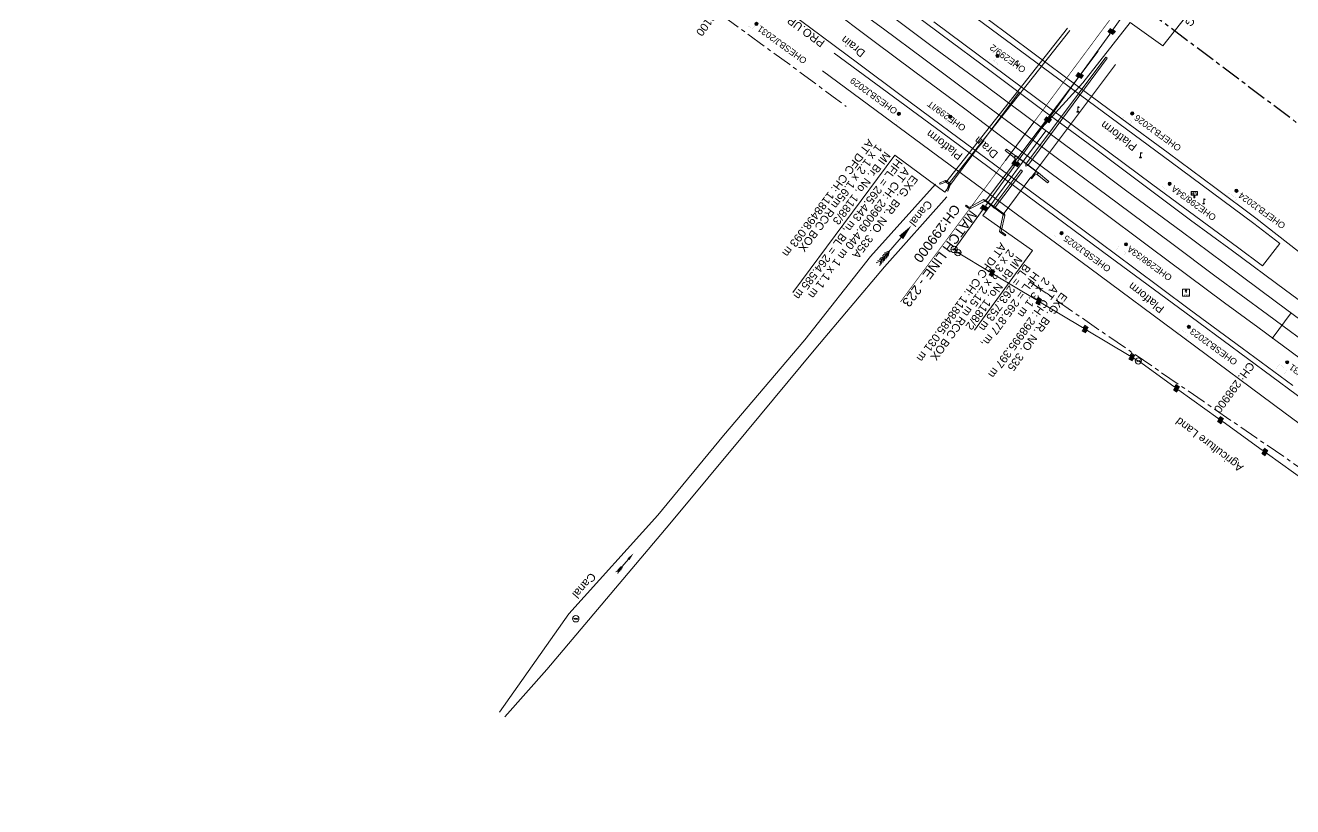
# Model space of a CAD drawing. Header units: metres. Extents: x 643730 to 647118, y 3378068 to 3380809.
# Drawn here: x 645292.6 to 645688.4, y 3378997.2 to 3379241.2 of the extents above; entities that cross this region are included whole.
import ezdxf
from ezdxf.enums import TextEntityAlignment as Align

# ---------------------------------------------------------------- set-up
doc = ezdxf.new("R2010")
doc.units = ezdxf.units.M
doc.header["$MEASUREMENT"] = 0
doc.linetypes.add('CENTER', pattern=[2, 1.25, -0.25, 0.25, -0.25])
doc.linetypes.add('PHANTOM2', pattern=[1.25, 0.625, -0.125, 0.125, -0.125, 0.125, -0.125])
for name, color, linetype, lineweight in [('Advertisement Board', 251, 'Continuous', 0), ('BRIDGE DETAILS PLAN', 7, 'Continuous', 0), ('Bridge Parapet', 7, 'Continuous', 0), ('CANAL_TOP', 5, 'Continuous', 0), ('Electric Pole', 251, 'Continuous', 0), ('Existing Chainage', 7, 'Continuous', 0), ('Existing IR Track', 143, 'Continuous', 0), ('Existing Railway Boundary', 7, 'CENTER', 0), ('Grade Indicator', 8, 'Continuous', 0), ('HT_PWR_LINE', 134, 'POWER', 0), ('Lamp_Post', 7, 'Continuous', 0), ('MATCH LINE', 7, 'Continuous', 0), ('Name Board', 251, 'Continuous', 0), ('OHE MAST', 8, 'Continuous', 0), ('Piers_Abutment', 7, 'Continuous', 0), ('Platform', 251, 'Continuous', 0), ('Retaining Wall', 251, 'Continuous', 0), ('River Text', 5, 'Continuous', 0), ("SARAI BANJARA STN SRJ's", 251, 'Continuous', 0), ('Side Details', 251, 'Continuous', 0), ('Sign Board', 251, 'Continuous', 0), ('Text', 251, 'Continuous', 0), ('Wing Wall', 7, 'Continuous', 0)]:
    doc.layers.add(name, color=color, linetype=linetype, lineweight=lineweight)
doc.layers.add('HT_TEXT', color=7, linetype='Continuous')
doc.layers.add('NPL SIDING', color=6, linetype='Continuous')
doc.styles.add('CUT-FILL', font='cut-fill.shx', dxfattribs={"height": 2})
doc.styles.add('NB', font='swissbo.ttf', dxfattribs={"height": 1.5})
doc.styles.get("Standard").update_dxf_attribs({"font": 'arial.ttf'})
doc.styles.add('Style-Arial', font='arial.ttf')
doc.styles.add('Text', font='arial.ttf', dxfattribs={"height": 2})
doc.linetypes.add('POWER', pattern='A,10,-0.2,[131,ltypeshp.shx,S=0.4,R=0,X=-0.2,Y=0],-0.2,[131,ltypeshp.shx,S=0.4,R=180,X=1.2,Y=0],-1.2,-0.2,[131,ltypeshp.shx,S=0.4,R=0,X=-0.2,Y=0],-0.2,[131,ltypeshp.shx,S=0.4,R=180,X=1.2,Y=0],-1.2,-0.2,[131,ltypeshp.shx,S=0.4,R=0,X=-0.2,Y=0],-0.2,[131,ltypeshp.shx,S=0.4,R=180,X=1.2,Y=0],-1.2', length=14.8)

# ---------------------------------------------------------------- blocks, each defined once
blk = doc.blocks.new('EP')
blk.add_hatch(color=8).paths.add_polyline_path([(0.31, -0.24), (0.31, 0), (-0.31, -0.19), (-0.31, 0.07), (-0.93, -0.01), (-0.21, 0.16), (-0.21, -0.05), (0.43, 0.15), (0.41, -0.1), (0.94, -0.01)])
at = {"color": 8}
for p, q in [((-0.93, -0.01), (-0.21, 0.16)), ((-0.31, 0.07), (-0.93, -0.01)), ((-0.31, -0.19), (-0.31, 0.07)), ((0.31, 0), (-0.31, -0.19)), ((-0.21, 0.16), (-0.21, -0.05)), ((-0.21, -0.05), (0.43, 0.15)), ((0.31, -0.24), (0.31, 0)), ((0.43, 0.15), (0.41, -0.1)), ((0.94, -0.01), (0.31, -0.24)), ((0.41, -0.1), (0.94, -0.01))]:
    blk.add_line(p, q, dxfattribs=at)
blk.add_circle((0, 0), 1, dxfattribs=at)
blk = doc.blocks.new('GI1200')
at = {"layer": 'Advertisement Board'}
blk.add_hatch(color=256, dxfattribs=at).paths.add_polyline_path([(-0.12, -0.09), (-0.12, 0.54), (-0.26, 0.54), (0.03, 1.06), (0.34, 0.54), (0.19, 0.54), (0.19, -0.09)])
at = {"layer": 'Advertisement Board', "elevation": 165.72, "flags": 128}
for points in [[(0.34, 0.54), (0.03, 1.06), (-0.26, 0.54)], [(-0.12, 0.54), (-0.26, 0.54)]]:
    blk.add_lwpolyline(points, dxfattribs=at)
at = {"layer": 'Sign Board'}
for p, q in [((1.08, 1.14, 165.72), (-1.05, 1.14, 165.72)), ((-1.05, 1.14, 165.72), (-1.05, -0.99, 165.72)), ((1.08, -0.99, 165.72), (1.08, 1.14, 165.72)), ((-1.05, -0.99, 165.72), (1.08, -0.99, 165.72))]:
    blk.add_line(p, q, dxfattribs=at)
at = {"layer": 'Sign Board', "insert": (0.91, -0.59, 165.72), "char_height": 0.5, "attachment_point": 7, "rotation": 178.295, "line_spacing_factor": 0.6, "style": 'CUT-FILL'}
blk.add_mtext('1200', dxfattribs=at)
blk = doc.blocks.new('LP')
at = {"flags": 128}
for points in [[(0, 0), (0, 1.5)], [(0.25, 1.35), (0.44, 1.35)]]:
    blk.add_lwpolyline(points, dxfattribs=at)
for centre, radius, start, end in [((0.07, 0.99), 0.519, 57.6425, 97.3165), ((0.34, 1.33), 0.094, 11.7012, 168.0476)]:
    blk.add_arc(centre, radius, start, end)
at = {"extrusion": (0, 0, -1)}
blk.add_ellipse((0, 0.01), major_axis=(0.308, 0), ratio=0.400495, dxfattribs=at)
blk.add_ellipse((0.35, 1.36), major_axis=(0.0017, 0.0438), ratio=0.461056, start_param=1.74022, end_param=4.575836)
blk = doc.blocks.new('NB')
for p, q in [((-0.98, 0.82), (-0.98, 1.98)), ((-0.98, 1.98), (0.98, 1.98)), ((-0.98, 0.82), (0.98, 0.82)), ((-0.13, 0.82), (-0.13, 0)), ((-0.13, 0), (0.13, 0)), ((0.13, 0.82), (0.13, 0)), ((0.98, 1.98), (0.98, 0.82))]:
    blk.add_line(p, q)
at = {"style": 'NB', "width": 1.025371}
blk.add_text('NB', height=0.988, rotation=180, dxfattribs=at).set_placement((-0.02, 1.38), align=Align.MIDDLE_CENTER)
blk = doc.blocks.new('River A')
at = {"layer": 'River Text'}
for p, q in [((0.3, 12.9), (-3.3, 20.5, -1499.5)), ((0.4, 16.4), (-3.2, 24, -1499.5)), ((0.5, 20.3), (-3.1, 27.8, -1499.5)), ((0.5, 22.3), (0, 0)), ((0.3, 12.9), (4.3, 20.3, -1499.5)), ((0.4, 16.4), (4.4, 23.8, -1499.5)), ((0.5, 20.3), (4.5, 27.7, -1499.5)), ((0, 0), (-3.6, 7.5, -1499.5)), ((0.1, 6), (-3.5, 13.6, -1499.5)), ((0.1, 3.3), (-3.5, 10.8, -1499.5)), ((0.2, 9.9), (-3.4, 17.4, -1499.5)), ((0, 0), (4, 7.4, -1499.5)), ((0.1, 6), (4.1, 13.4, -1499.5)), ((0.1, 3.3), (4.1, 10.7, -1499.5)), ((0.2, 9.9), (4.2, 17.2, -1499.5))]:
    blk.add_line(p, q, dxfattribs=at)
at = {"layer": 'River Text', "flags": 128}
blk.add_lwpolyline([(-0.7, -27.7), (0.5, 22.3)], dxfattribs=at)
at = {"layer": 'River Text', "extrusion": (0, 0, -1)}
blk.add_solid([(-3.5, -27.8), (1.3, -52.7), (4.8, -27.6)], dxfattribs=at)
blk = doc.blocks.new('OHE MAST')
h = blk.add_hatch(color=256)
edge = h.paths.add_edge_path()
edge.add_arc((0, 0), 0.514, 0, 360)
at = {"const_width": 0.01, "flags": 128}
for points in [[(1.5, 3.5), (1.5, 2), (-1.5, 2), (-1.5, 3.5)], [(0, 2), (0, 0)]]:
    blk.add_lwpolyline(points, dxfattribs=at)
blk.add_circle((0, 0), 0.514)

msp = doc.modelspace()

# ---------------------------------------------------------------- linework, layer by layer
at = {"layer": 'BRIDGE DETAILS PLAN', "flags": 128}
for points in [[(645532.3308, 3379157.7701), (645564.1772, 3379200.6926), (645579.7757, 3379189.1193), (645602.987, 3379220.2645)], [(645589.0383, 3379145.9703), (645607.1539, 3379170.8657), (645591.7167, 3379181.7566), (645611.3655, 3379208.2259)]]:
    msp.add_lwpolyline(points, dxfattribs=at)
at = {"layer": 'Bridge Parapet', "linetype": 'Continuous', "flags": 128}
for points in [[(645602.2494, 3379200.1041), (645608.6146, 3379195.3027), (645608.6514, 3379195.4438), (645602.2861, 3379200.2452), (645602.2494, 3379200.1041)], [(645581.244, 3379191.387), (645579.899, 3379192.469), (645580.189, 3379192.752), (645581.5344, 3379191.6697), (645581.244, 3379191.387)], [(645598.37, 3379181.949), (645592.125, 3379186.573), (645592.256, 3379186.745), (645598.494, 3379182.115), (645598.37, 3379181.949)]]:
    msp.add_lwpolyline(points, close=True, dxfattribs=at)
at = {"layer": 'CANAL_TOP', "linetype": 'Continuous', "flags": 128}
for points in [[(645440.691, 3379026.71), (645462.359, 3379057.46), (645490.175, 3379088.253), (645510.717, 3379113.136), (645536.033, 3379142.972), (645556.588, 3379169.007), (645576.841, 3379191.63)], [(645580.431, 3379187.663), (645560.966, 3379165.747), (645539.483, 3379140.398), (645517.648, 3379114.051), (645493.875, 3379085.576), (645455.522, 3379040.056), (645442.381, 3379025.301)]]:
    msp.add_lwpolyline(points, dxfattribs=at)
at = {"layer": 'Existing Chainage', "color": 7, "linetype": 'Continuous', "lineweight": 13, "flags": 128}
for points in [[(645598.7067, 3379198.9417), (645607.6474, 3379210.9859)], [(645682.024, 3379143.3695), (645687.9657, 3379151.4129)]]:
    msp.add_lwpolyline(points, dxfattribs=at)
at = {"layer": 'Existing IR Track', "flags": 128}
for points in [[(645690.304, 3379170.5743), (645676.9076, 3379180.9332), (645664.1032, 3379190.5957), (645649.5053, 3379201.3374), (645635.1191, 3379211.9584), (645621.5861, 3379222.0184), (645607.269, 3379232.6072), (645593.3557, 3379242.9544), (645579.0799, 3379253.5168), (645564.6012, 3379264.2813), (645550.3138, 3379274.8842), (645535.8601, 3379285.6842), (645518.6149, 3379298.4714), (645494.9441, 3379316.0056), (645476.9147, 3379329.3885), (645458.8538, 3379342.7818), (645442.0265, 3379355.3028), (645426.4994, 3379366.7375), (645410.9714, 3379378.2552), (645378.7924, 3379402.1808), (645346.2268, 3379426.3814), (645329.606, 3379438.7007), (645297.3167, 3379462.622), (645280.3899, 3379475.1251)], [(645287.015, 3379424.1875), (645297.425, 3379416.5182), (645301.6828, 3379413.4875), (645313.4411, 3379405.0691), (645318.799, 3379401.2832), (645328.1911, 3379394.5042), (645334.0678, 3379390.2799), (645349.1937, 3379379.5243), (645442.6652, 3379310.9123), (645458.2688, 3379299.4559), (645476.565, 3379285.9561), (645507.3131, 3379263.1012), (645520.2218, 3379253.3846), (645537.528, 3379240.6161), (645552.9629, 3379229.1291), (645566.1515, 3379219.2597), (645581.5182, 3379207.883), (645595.4731, 3379197.617), (645613.3404, 3379184.3943), (645622.9487, 3379177.2804), (645638.8351, 3379165.4579), (645656.1469, 3379152.5986), (645672.7008, 3379140.3747), (645688.5227, 3379128.6907)], [(645696.9064, 3379138.8008), (645680.5396, 3379150.9105), (645664.1735, 3379163.0197), (645650.7034, 3379173.0155), (645634.016, 3379185.4046), (645620.7603, 3379195.2938), (645603.4054, 3379208.201), (645589.0616, 3379218.8889), (645573.2076, 3379230.6902), (645560.6042, 3379240.0798), (645547.0459, 3379250.1058)], [(645693.6185, 3379135.1092), (645677.5673, 3379146.9232), (645667.1803, 3379154.5683), (645643.8308, 3379171.9545), (645627.7421, 3379183.963), (645617.8176, 3379191.3377), (645600.2426, 3379204.3927), (645586.0445, 3379215.0882), (645570.4764, 3379226.6803), (645557.7828, 3379236.165), (645543.0526, 3379247.1355)], [(645701.8923, 3379146.9452), (645686.1914, 3379158.5237), (645669.6366, 3379170.7293), (645656.5842, 3379180.386), (645639.0421, 3379193.4122), (645626.5245, 3379202.7783), (645608.8798, 3379215.8728), (645594.312, 3379226.7296), (645578.5103, 3379238.4612), (645566.6912, 3379247.299)], [(645699.041, 3379143.2315), (645683.4084, 3379154.7794), (645667.0206, 3379166.8716), (645653.5731, 3379176.8887), (645636.6751, 3379189.4245), (645623.5857, 3379199.1546), (645606.223, 3379212.0433), (645591.8406, 3379222.7757), (645575.8468, 3379234.6042), (645563.7894, 3379243.5933)]]:
    msp.add_lwpolyline(points, dxfattribs=at)
at = {"layer": 'Existing Railway Boundary', "ltscale": 5, "flags": 128}
for points in [[(643730.039, 3380549.1523), (643737.887, 3380543.3483), (643752.8235, 3380532.3022), (643768.2592, 3380520.8389), (643783.7331, 3380509.3472), (643799.7855, 3380497.4973), (643815.9413, 3380485.5714), (643832.7782, 3380473.1288), (643849.7289, 3380460.6021), (643866.059, 3380448.5159), (643882.3496, 3380436.4589), (643898.3816, 3380424.7148), (643914.2305, 3380413.1048), (643929.3278, 3380401.9147), (643944.4267, 3380390.7231), (643959.7518, 3380379.1349), (643975.3902, 3380367.3097), (643987.907, 3380358.1055), (644000.1603, 3380349.0958), (644017.4569, 3380336.3184), (644034.4669, 3380323.7528), (644046.4455, 3380314.9727), (644249.4258, 3380165.3983), (644621.007, 3379887.6965), (644676.9944, 3379845.4482), (644702.8645, 3379825.9912), (644738.6024, 3379799.4801), (644742.2817, 3379796.7418), (644771.2557, 3379773.8192), (644804.6479, 3379750.2058), (644834.554, 3379728.6172), (644848.5372, 3379718.5093), (644863.2911, 3379707.9396), (644878.1999, 3379697.2589), (644893.8111, 3379686.127), (644909.381, 3379675.0245), (644918.4816, 3379668.5863), (644935.1691, 3379656.7791), (644907.7997, 3379620.3367), (644936.8456, 3379598.666), (644961.4527, 3379618.4234), (645145.9779, 3379481.4776), (645154.4712, 3379493.1591), (645276.7247, 3379402.534), (645270.2115, 3379393.7381), (645468.3754, 3379252.8811), (645478.6859, 3379267.1096), (645498.5589, 3379252.3702), (645510.5872, 3379243.9988), (645510.5872, 3379243.9988), (645531.3517, 3379228.922), (645544.8911, 3379218.91), (645549.0311, 3379215.8257)], [(645606.3456, 3379161.062), (645612.6474, 3379156.6995), (645629.8044, 3379144.8812), (645660.447, 3379123.8185), (645677.2198, 3379112.3051), (645700.9584, 3379095.9952), (645724.6888, 3379079.6908), (645740.8782, 3379068.5432), (645757.092, 3379057.3789), (645769.9294, 3379048.5094), (645782.8351, 3379039.5926), (645798.2082, 3379029.0749), (645808.7357, 3379021.836), (645819.2063, 3379014.6363), (645833.4016, 3379004.8563), (645844.461, 3378997.23), (645844.461, 3378997.23)]]:
    msp.add_lwpolyline(points, dxfattribs=at)
at = {"layer": 'HT_PWR_LINE', "linetype": 'Continuous', "flags": 128}
for points in [[(645582.704, 3379171.208), (645591.4854, 3379183.3592), (645591.6376, 3379183.57), (645590.8906, 3379184.2455), (645592.6203, 3379183.2176), (645591.1015, 3379184.5373), (645592.8312, 3379183.5094), (645591.3124, 3379184.8291), (645593.042, 3379183.8012), (645591.5232, 3379185.1209), (645593.2529, 3379184.093), (645592.5059, 3379184.7685), (645592.6562, 3379184.9794), (645601.4376, 3379197.1307), (645601.5899, 3379197.3414), (645600.8428, 3379198.0169), (645602.5725, 3379196.989), (645601.0537, 3379198.3087), (645602.7834, 3379197.2808), (645601.2646, 3379198.6005), (645602.9943, 3379197.5726), (645601.4754, 3379198.8923), (645603.2051, 3379197.8644), (645602.4581, 3379198.5399), (645602.6084, 3379198.7508), (645611.3898, 3379210.9021), (645611.5421, 3379211.1128), (645610.795, 3379211.7884), (645612.5247, 3379210.7604), (645611.0059, 3379212.0801), (645612.7356, 3379211.0522), (645611.2168, 3379212.3719), (645612.9465, 3379211.344), (645611.4276, 3379212.6637), (645613.1573, 3379211.6358), (645612.4103, 3379212.3114), (645612.5606, 3379212.5222), (645621.342, 3379224.6735), (645621.4943, 3379224.8842), (645620.7473, 3379225.5598), (645622.4769, 3379224.5319), (645620.9581, 3379225.8515), (645622.6878, 3379224.8236), (645621.169, 3379226.1433), (645622.8987, 3379225.1154), (645621.3798, 3379226.4351), (645623.1095, 3379225.4072), (645622.3625, 3379226.0828), (645622.5128, 3379226.2936), (645631.2942, 3379238.4449), (645631.4465, 3379238.6556), (645630.6995, 3379239.3312), (645632.4291, 3379238.3033), (645630.9103, 3379239.623), (645632.64, 3379238.595), (645631.1212, 3379239.9147), (645632.8509, 3379238.8868), (645631.332, 3379240.2065), (645633.0617, 3379239.1786), (645632.3147, 3379239.8542), (645632.465, 3379240.065), (645634.5522, 3379242.9532)], [(645692.7178, 3379098.648), (645680.5395, 3379107.4052), (645680.3284, 3379107.557), (645679.6546, 3379106.8084), (645680.6785, 3379108.5405), (645679.3623, 3379107.0186), (645680.3862, 3379108.7507), (645679.0701, 3379107.2288), (645680.0939, 3379108.9609), (645678.7778, 3379107.439), (645679.8016, 3379109.1711), (645679.1278, 3379108.4225), (645678.9157, 3379108.5729), (645666.7375, 3379117.3301), (645666.5264, 3379117.4819), (645665.8526, 3379116.7333), (645666.8764, 3379118.4654), (645665.5603, 3379116.9435), (645666.5841, 3379118.6756), (645665.268, 3379117.1537), (645666.2919, 3379118.8858), (645664.9758, 3379117.3638), (645665.9996, 3379119.0959), (645665.3258, 3379118.3473), (645665.1137, 3379118.4978), (645652.9354, 3379127.255), (645652.7243, 3379127.4068), (645652.0505, 3379126.6582), (645653.0744, 3379128.3903), (645651.7583, 3379126.8684), (645652.7821, 3379128.6005), (645651.466, 3379127.0786), (645652.4898, 3379128.8107), (645651.1737, 3379127.2887), (645652.1975, 3379129.0208), (645651.5237, 3379128.2722), (645651.3117, 3379128.4227), (645640.2441, 3379136.3812), (645639.0718, 3379137.085), (645638.8489, 3379137.2189), (645638.2393, 3379136.4171), (645639.1164, 3379138.2279), (645637.9307, 3379136.6024), (645638.8077, 3379138.4132), (645637.622, 3379136.7877), (645638.4991, 3379138.5985), (645637.3133, 3379136.9729), (645638.1904, 3379138.7838), (645637.5808, 3379137.982), (645637.3579, 3379138.1138), (645624.5039, 3379145.8299), (645624.2809, 3379145.9637), (645623.6714, 3379145.162), (645624.5484, 3379146.9728), (645623.3627, 3379145.3472), (645624.2398, 3379147.1581), (645623.054, 3379145.5325), (645623.9311, 3379147.3434), (645622.7454, 3379145.7178), (645623.6225, 3379147.5286), (645623.0129, 3379146.7269), (645622.79, 3379146.8587), (645609.9359, 3379154.5748), (645609.713, 3379154.7086), (645609.1034, 3379153.9068), (645609.9805, 3379155.7177), (645608.7947, 3379154.0921), (645609.6718, 3379155.9029), (645608.4861, 3379154.2774), (645609.3631, 3379156.0882), (645608.1774, 3379154.4627), (645609.0545, 3379156.2735), (645608.4449, 3379155.4717), (645608.222, 3379155.6036), (645595.3679, 3379163.3196), (645595.145, 3379163.4534), (645594.5354, 3379162.6517), (645595.4125, 3379164.4625), (645594.2268, 3379162.837), (645595.1038, 3379164.6478), (645593.9181, 3379163.0222), (645594.7952, 3379164.8331), (645593.6095, 3379163.2075), (645594.4865, 3379165.0184), (645593.8769, 3379164.2166), (645593.6541, 3379164.3484), (645583.9266, 3379170.1877)]]:
    msp.add_lwpolyline(points, dxfattribs=at)
at = {"layer": 'HT_TEXT', "lineweight": 13, "flags": 128}
msp.add_lwpolyline([(645610.1221, 3379209.1479), (645622.8582, 3379223.2428), (645637.6853, 3379242.0524), (645647.8765, 3379234.7666), (645675.1344, 3379269.3459)], dxfattribs=at)
at = {"layer": 'MATCH LINE', "linetype": 'PHANTOM2', "ltscale": 15, "const_width": 0.2}
msp.add_lwpolyline([(645636.5612, 3379249.9363), (645565.9601, 3379154.828)], dxfattribs=at)
at = {"layer": 'NPL SIDING', "linetype": 'CENTER', "ltscale": 5, "flags": 128}
msp.add_lwpolyline([(645839.8992, 3379090.5652), (645842.691, 3379095.8991), (645618.5067, 3379264.2381)], dxfattribs=at)
at = {"layer": 'Piers_Abutment', "linetype": 'Continuous', "flags": 128}
for points in [[(645580.108, 3379192.106), (645618.1082, 3379240.2623)], [(645618.8135, 3379239.549), (645580.85, 3379191.508)], [(645627.6442, 3379233.1053), (645602.6326, 3379199.8151)], [(645608.1314, 3379195.6016), (645633.1025, 3379228.9545)], [(645601.28, 3379197.8523), (645592.368, 3379186.17)], [(645597.974, 3379182.082), (645606.6936, 3379193.8172)]]:
    msp.add_lwpolyline(points, dxfattribs=at)
for points in [[(645605.0707, 3379197.2194), (645605.0625, 3379197.8698), (645630.0728, 3379231.2483), (645630.4974, 3379230.886), (645605.684, 3379197.4151), (645605.0707, 3379197.2194)], [(645594.807, 3379184.426), (645595.272, 3379184.097), (645604.0628, 3379195.6843), (645603.5909, 3379196.0182), (645594.807, 3379184.426)]]:
    msp.add_lwpolyline(points, close=True, dxfattribs=at)
at = {"layer": 'Platform', "linetype": 'Continuous', "flags": 128}
for points in [[(645501.7605, 3379308.8655), (645589.4975, 3379243.4798), (645650.5263, 3379198.4861), (645676.3426, 3379179.3032), (645684.404, 3379173.0714), (645679.0248, 3379166.0519), (645671.2118, 3379171.8795), (645644.7773, 3379191.3947), (645576.3204, 3379242.2279)], [(645541.5908, 3379226.9287), (645575.1207, 3379202.236), (645625.048, 3379165.3451), (645654.5466, 3379143.4653), (645685.6328, 3379120.3924), (645706.8035, 3379104.7503), (645714.2875, 3379099.1374), (645717.9274, 3379104.6305), (645710.6387, 3379110.0387), (645689.4872, 3379125.865), (645659.1299, 3379148.3481), (645629.0453, 3379170.5897), (645578.7404, 3379207.7755), (645545.255, 3379232.5311)]]:
    msp.add_lwpolyline(points, dxfattribs=at)
at = {"layer": 'Retaining Wall', "linetype": 'Continuous', "flags": 128}
for points in [[(645600.6935, 3379197.9062), (645601.8476, 3379199.5267), (645601.482, 3379199.8426), (645602.0382, 3379200.483), (645602.364, 3379200.2157), (645602.2494, 3379200.1041), (645602.57, 3379199.7882), (645602.1769, 3379199.3442), (645601.1227, 3379197.8824), (645600.6935, 3379197.9062)], [(645579.86, 3379192.717), (645578.118, 3379191.937), (645578.305, 3379191.566), (645580.132, 3379192.259), (645579.86, 3379192.717)], [(645581.477, 3379191.243), (645580.767, 3379189.388), (645580.308, 3379189.563), (645581.051, 3379191.492), (645581.477, 3379191.243)]]:
    msp.add_lwpolyline(points, close=True, dxfattribs=at)
for points in [[(645606.8807, 3379193.2341), (645606.7683, 3379193.6716), (645607.8272, 3379195.0412), (645608.2693, 3379195.5272), (645608.5906, 3379195.2907), (645608.7273, 3379195.3833), (645609.0445, 3379195.2698), (645608.5625, 3379194.5951), (645608.0897, 3379194.8561), (645606.8807, 3379193.2341)], [(645586.444, 3379184.991), (645586.245, 3379184.764), (645587.229, 3379184.051), (645587.603, 3379183.836), (645592.327, 3379186.298), (645591.905, 3379186.757), (645587.395, 3379184.334), (645586.444, 3379184.991)], [(645598.638, 3379175.428), (645598.908, 3379175.752), (645597.416, 3379176.854), (645598.494, 3379181.766), (645598.044, 3379182.087), (645596.846, 3379176.83), (645597.182, 3379176.497), (645598.638, 3379175.428)]]:
    msp.add_lwpolyline(points, dxfattribs=at)
at = {"layer": 'Wing Wall', "linetype": 'Continuous', "flags": 128}
for points in [[(645598.6488, 3379202.0519), (645599.0454, 3379202.4771), (645601.8931, 3379200.4242), (645601.4768, 3379199.9676), (645598.6488, 3379202.0519)], [(645611.8768, 3379192.0223), (645612.3353, 3379192.4635), (645609.009, 3379195.1639), (645608.6124, 3379194.6401), (645611.8768, 3379192.0223)]]:
    msp.add_lwpolyline(points, close=True, dxfattribs=at)

# ---------------------------------------------------------------- block references
at = {"layer": 'Electric Pole', "linetype": 'Continuous'}
for p in [(645582.704, 3379171.208), (645583.896, 3379170.206), (645640.243, 3379136.382), (645464.538, 3379055.902)]:
    msp.add_blockref('EP', p, dxfattribs=at)
at = {"layer": 'Grade Indicator'}
msp.add_blockref('GI1200', (645655.0944, 3379157.6518), dxfattribs=at)
at = {"layer": 'Lamp_Post', "linetype": 'Continuous'}
for p in [(645602.444, 3379228.6063), (645621.3279, 3379214.1993), (645640.9561, 3379199.9227), (645660.6455, 3379185.4892)]:
    msp.add_blockref('LP', p, dxfattribs=at)
at = {"layer": 'Name Board', "linetype": 'Continuous'}
msp.add_blockref('NB', (645657.7078, 3379187.3684), dxfattribs=at)
at = {"layer": 'OHE MAST', "color": 2, "rotation": 143.3908318566117}
for p in [(645520.9451, 3379241.6087), (645596.2802, 3379231.6364), (645565.4456, 3379213.5925), (645581.5082, 3379212.6633), (645638.3268, 3379213.664), (645650.0197, 3379191.718), (645670.8722, 3379189.53), (645616.2607, 3379176.3124), (645636.3882, 3379172.8074), (645656.0215, 3379147.0162), (645686.7228, 3379135.9652)]:
    msp.add_blockref('OHE MAST', p, dxfattribs=at)
at = {"layer": 'River Text', "rotation": 140.6085935194517}
for p, xscale, yscale, zscale in [((645562.521, 3379170.7365), 0.2, 0.2, 0.2), ((645479.1705, 3379072.3667), 0.1, 0.1, 0.1)]:
    msp.add_blockref('River A', p, dxfattribs=dict(at, xscale=xscale, yscale=yscale, zscale=zscale))

# ---------------------------------------------------------------- texts
at = {"layer": 'BRIDGE DETAILS PLAN', "color": 10}
for s, rotation, p in [('AT DFC CH: 1188498.093 m', 233, (645555.8637, 3379205.8842)), ('1 x 1.2 x 1.65m RCC BOX', 233, (645558.4782, 3379204.2053)), ('MI Br. No. 1188/3', 233, (645561.0687, 3379201.9878)), ('AT DFC CH: 1188485.031 m', 234, (645597.1791, 3379173.5477)), ('2 x 3.2 x 2.15 m RCC BOX ', 234, (645599.6877, 3379171.4601)), ('MI Br. No. 1188/2', 234, (645602.1964, 3379169.3725))]:
    msp.add_text(s, height=2.5, rotation=rotation, dxfattribs=at).set_placement(p)
at = {"layer": 'BRIDGE DETAILS PLAN'}
for s, rotation, p in [('HFL = 265.443 m, BL = 264.585 m', 233, (645564.796, 3379199.7149)), ('AT CH: 299009.440 m 1 x 1.1 m', 233, (645567.1101, 3379197.0573)), ('EXG. BR. NO. 335A ', 233, (645569.6439, 3379194.642)), ('BL = 263.753 m', 234.16407, (645604.7926, 3379166.9003)), ('HFL = 265.877 m,', 234, (645607.5268, 3379164.5415)), ('2 x 3.1 m', 234.16407, (645610.7875, 3379162.73)), ('AT CH: 298995.397 m ', 234.16407, (645613.5217, 3379160.3712)), ('EXG. BR. NO. 335 ', 234.16407, (645616.256, 3379158.0124))]:
    msp.add_text(s, height=2.5, rotation=rotation, dxfattribs=at).set_placement(p)
at = {"layer": 'Existing Chainage', "color": 7, "lineweight": 0, "attachment_point": 4, "line_spacing_factor": 0.6, "style": 'Style-Arial'}
for s, insert, char_height, rotation in [('CH: 299100', (645514.0759, 3379253.2039), 2.5, 233.227101), ('CH:299000', (645583.6633, 3379184.6991), 3, 233.412641), ('CH: 298900', (645675.7471, 3379135.5737), 2.5, 233.546417)]:
    msp.add_mtext(s, dxfattribs=dict(at, insert=insert, char_height=char_height, rotation=rotation))
at = {"layer": 'HT_TEXT', "style": 'Style-Arial'}
msp.add_text('LT LINE CROSSING', height=2.5, rotation=231.831665, dxfattribs=at).set_placement((645674.5684, 3379267.4657))
at = {"layer": 'MATCH LINE', "linetype": 'Continuous'}
msp.add_text('MATCH LINE - 223', height=3, rotation=233.623712, dxfattribs=at).set_placement((645587.697, 3379183.7513))
at = {"layer": 'OHE MAST'}
for s, p in [('OHESBJ/2031', (645522.2183, 3379241.2554)), ('OHE299/2', (645594.7529, 3379235.4377)), ('OHESBJ2029', (645551.1412, 3379225.0779)), ('OHE299/IT', (645575.242, 3379217.8073)), ('OHEFBJ2026', (645639.9035, 3379213.4512)), ('OHE298/34A', (645651.4443, 3379191.3177)), ('OHEFBJ2024', (645672.4569, 3379189.196)), ('OHESBJ2025', (645617.7844, 3379175.8195)), ('OHE298/33A', (645637.673, 3379172.5213)), ('OHESBJ2023', (645657.3209, 3379146.7375)), ('OHE298/31', (645688.2781, 3379135.5756))]:
    msp.add_text(s, height=2, rotation=144, dxfattribs=at).set_placement(p, align=Align.RIGHT)
at = {"layer": "SARAI BANJARA STN SRJ's", "color": 7}
msp.add_text('PRO.UP LOOP CSR-761.11m(TS TO SRJ)', height=2.5, rotation=143.603357, dxfattribs=at).set_placement((645542.5751, 3379236.1581))
at = {"layer": 'Side Details'}
msp.add_text('Agriculture Land', height=2.5, rotation=142.601092, dxfattribs=at).set_placement((645673.2769, 3379103.5271))
at = {"layer": 'Text', "style": 'Text'}
for s, rotation, p in [('Drain', 141.76835, (645555.1734, 3379232.95)), ('Platform', 142.868776, (645585.5948, 3379200.8825)), ('Platform', 143.182991, (645640.0589, 3379203.7334)), ('Drain', 140.062858, (645596.6712, 3379201.3268)), ('Platform', 141.628927, (645648.5543, 3379153.0508))]:
    msp.add_text(s, height=2.5, rotation=rotation, dxfattribs=at).set_placement(p)
at = {"layer": 'Text'}
for rotation, p in [(231.191249, (645574.2232, 3379186.7901)), (228.954561, (645469.2455, 3379070.5084))]:
    msp.add_text('Canal', height=2.5, rotation=rotation, dxfattribs=at).set_placement(p)

doc.saveas('drawing.dxf')
